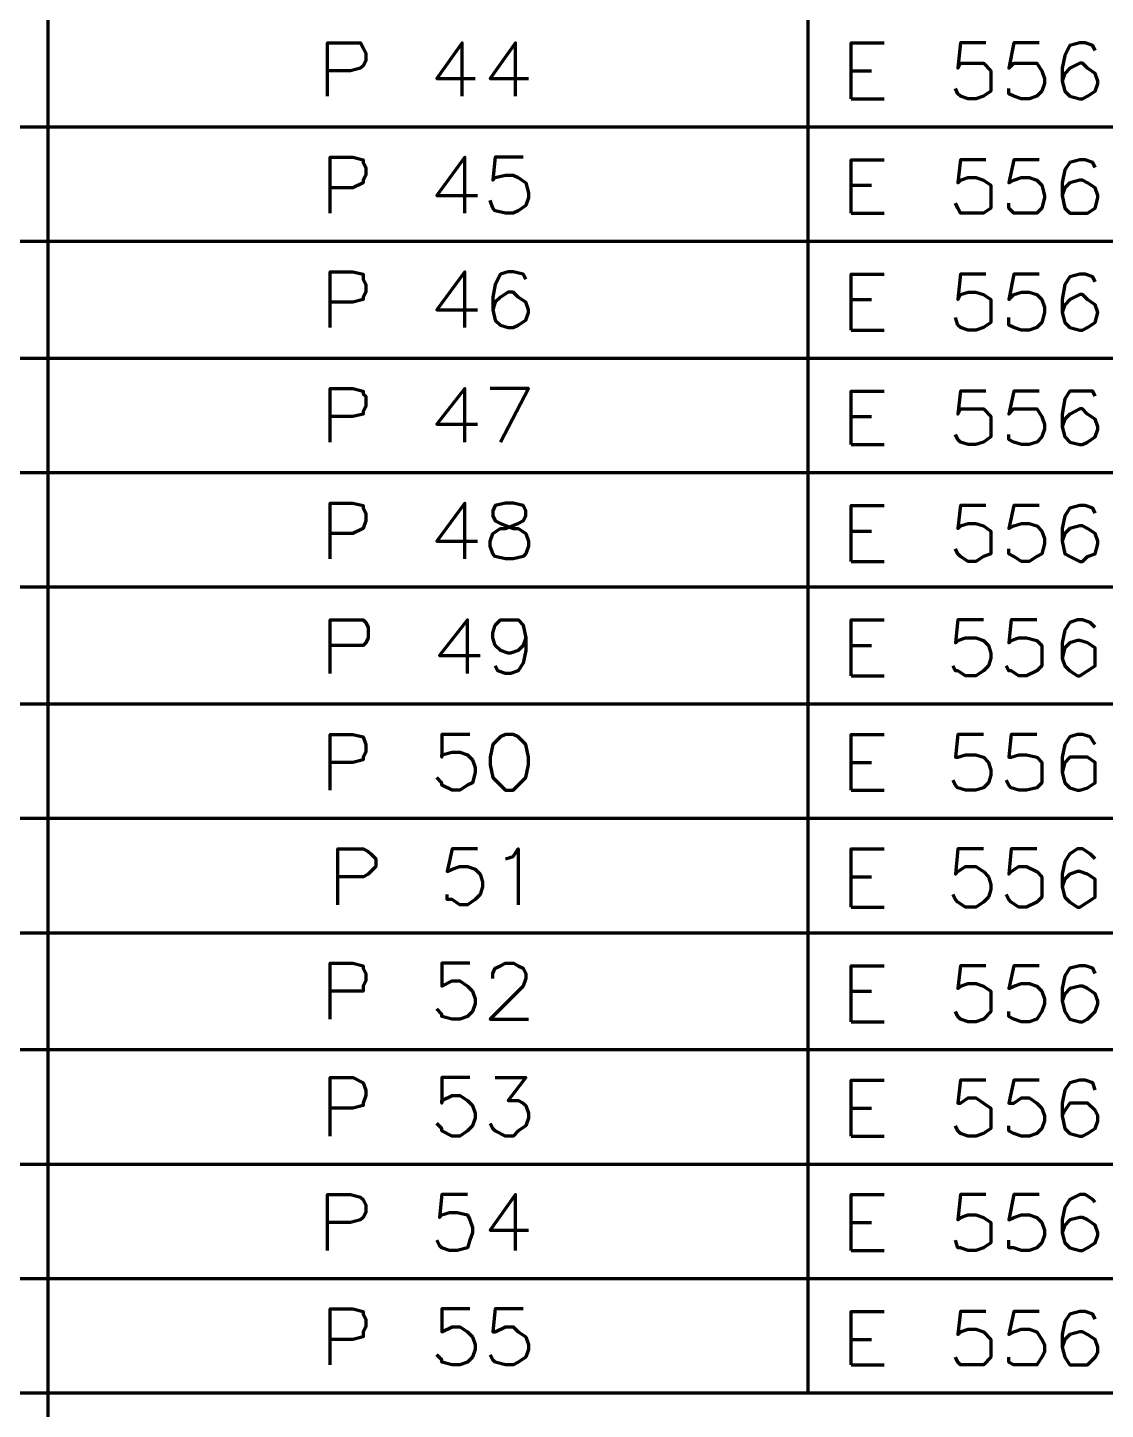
# Model space of a CAD drawing. Header units: inches. Extents: x 1 to 529, y -1 to 335.
# Drawn here: x 133.53 to 161.8, y 50.17 to 86.4 of the extents above; entities that cross this region are included whole.
import ezdxf

# ---------------------------------------------------------------- set-up
doc = ezdxf.new("R2010")
doc.units = ezdxf.units.IN
doc.layers.add('P', color=250, linetype='CONTINUOUS', lineweight=100)

msp = doc.modelspace()

# ---------------------------------------------------------------- linework, layer by layer
at = {"layer": 'P', "color": 0, "linetype": 'CONTINUOUS'}
for points in [[(134.067, 96.4), (134.067, 26.4)], [(154, 95.933), (154, 50.6)], [(141.4, 84.6), (141.4, 86), (142, 86), (142.267, 86), (142.333, 85.867), (142.4, 85.733), (142.4, 85.533), (142.333, 85.4), (142.267, 85.333), (142, 85.267), (141.4, 85.267)], [(144.933, 84.6), (144.933, 86), (144.267, 85.067), (145.267, 85.067)], [(146.333, 84.6), (146.333, 86), (145.667, 85.067), (146.667, 85.067)], [(155.133, 84.533), (155.133, 86), (156, 86)], [(158.667, 86), (158, 86), (157.933, 85.333), (158, 85.467), (158.2, 85.467), (158.4, 85.467), (158.6, 85.467), (158.8, 85.267), (158.8, 85.067), (158.8, 84.933), (158.8, 84.733), (158.6, 84.6), (158.4, 84.533), (158.2, 84.533), (158, 84.6), (157.933, 84.667), (157.867, 84.8)], [(160.067, 86), (159.4, 86), (159.267, 85.333), (159.4, 85.467), (159.6, 85.467), (159.8, 85.467), (160, 85.467), (160.133, 85.267), (160.2, 85.067), (160.2, 84.933), (160.133, 84.733), (160, 84.6), (159.8, 84.533), (159.6, 84.533), (159.4, 84.6), (159.267, 84.667), (159.267, 84.8)], [(161.533, 85.8), (161.467, 85.933), (161.267, 86), (161.133, 86), (160.867, 85.933), (160.733, 85.667), (160.667, 85.333), (160.667, 85), (160.733, 84.733), (160.867, 84.6), (161.133, 84.533), (161.2, 84.533), (161.333, 84.6), (161.533, 84.733), (161.6, 84.933), (161.6, 85), (161.533, 85.2), (161.333, 85.333), (161.2, 85.467), (161.133, 85.467), (160.867, 85.333), (160.733, 85.2), (160.667, 85)], [(155.133, 85.267), (155.667, 85.267)], [(155.133, 84.533), (156, 84.533)], [(79.8, 83.8), (134.067, 83.8)], [(134.067, 83.8), (188.4, 83.8)], [(141.467, 81.533), (141.467, 83), (142.067, 83), (142.333, 82.933), (142.333, 82.867), (142.4, 82.733), (142.4, 82.533), (142.333, 82.4), (142.333, 82.333), (142.067, 82.2), (141.467, 82.2)], [(145, 81.533), (145, 83), (144.267, 82), (145.333, 82)], [(146.533, 83), (145.8, 83), (145.733, 82.4), (145.8, 82.467), (146.067, 82.533), (146.267, 82.533), (146.4, 82.467), (146.6, 82.333), (146.667, 82.067), (146.667, 81.933), (146.6, 81.733), (146.4, 81.6), (146.267, 81.533), (146.067, 81.533), (145.8, 81.6), (145.733, 81.667), (145.667, 81.867)], [(155.133, 81.533), (155.133, 82.933), (156, 82.933)], [(158.667, 82.933), (158, 82.933), (157.933, 82.333), (158, 82.4), (158.2, 82.467), (158.4, 82.467), (158.6, 82.4), (158.8, 82.267), (158.8, 82), (158.8, 81.933), (158.8, 81.667), (158.6, 81.533), (158.4, 81.533), (158.2, 81.533), (158, 81.533), (157.933, 81.667), (157.867, 81.8)], [(160.067, 82.933), (159.4, 82.933), (159.267, 82.333), (159.4, 82.4), (159.6, 82.467), (159.8, 82.467), (160, 82.4), (160.133, 82.267), (160.2, 82), (160.2, 81.933), (160.133, 81.667), (160, 81.533), (159.8, 81.533), (159.6, 81.533), (159.4, 81.533), (159.267, 81.667), (159.267, 81.8)], [(161.533, 82.733), (161.467, 82.867), (161.267, 82.933), (161.133, 82.933), (160.867, 82.867), (160.733, 82.667), (160.667, 82.333), (160.667, 82), (160.733, 81.667), (160.867, 81.533), (161.133, 81.533), (161.2, 81.533), (161.333, 81.533), (161.533, 81.667), (161.6, 81.933), (161.6, 82), (161.533, 82.2), (161.333, 82.333), (161.2, 82.4), (161.133, 82.4), (160.867, 82.333), (160.733, 82.2), (160.667, 82)], [(155.133, 82.267), (155.667, 82.267)], [(155.133, 81.533), (156, 81.533)], [(79.8, 80.8), (134.067, 80.8)], [(134.067, 80.8), (188.4, 80.8)], [(141.467, 78.533), (141.467, 80), (142.067, 80), (142.333, 79.933), (142.333, 79.8), (142.4, 79.667), (142.4, 79.467), (142.333, 79.333), (142.333, 79.267), (142.067, 79.2), (141.467, 79.2)], [(145, 78.533), (145, 80), (144.267, 79), (145.333, 79)], [(146.6, 79.8), (146.533, 79.933), (146.267, 80), (146.133, 80), (145.933, 79.933), (145.8, 79.667), (145.733, 79.333), (145.733, 79), (145.8, 78.733), (145.933, 78.6), (146.133, 78.533), (146.267, 78.533), (146.4, 78.6), (146.6, 78.733), (146.667, 78.933), (146.667, 79), (146.6, 79.2), (146.4, 79.333), (146.267, 79.467), (146.133, 79.467), (145.933, 79.333), (145.8, 79.2), (145.733, 79)], [(155.133, 78.467), (155.133, 79.933), (156, 79.933)], [(158.667, 79.933), (158, 79.933), (157.933, 79.267), (158, 79.4), (158.2, 79.467), (158.4, 79.467), (158.6, 79.4), (158.8, 79.267), (158.8, 79.067), (158.8, 78.933), (158.8, 78.667), (158.6, 78.533), (158.4, 78.467), (158.2, 78.467), (158, 78.533), (157.933, 78.6), (157.867, 78.8)], [(160.067, 79.933), (159.4, 79.933), (159.267, 79.267), (159.4, 79.4), (159.6, 79.467), (159.8, 79.467), (160, 79.4), (160.133, 79.267), (160.2, 79.067), (160.2, 78.933), (160.133, 78.667), (160, 78.533), (159.8, 78.467), (159.6, 78.467), (159.4, 78.533), (159.267, 78.6), (159.267, 78.8)], [(161.533, 79.733), (161.467, 79.867), (161.267, 79.933), (161.133, 79.933), (160.867, 79.867), (160.733, 79.667), (160.667, 79.267), (160.667, 78.933), (160.733, 78.667), (160.867, 78.533), (161.133, 78.467), (161.2, 78.467), (161.333, 78.533), (161.533, 78.667), (161.6, 78.933), (161.6, 78.933), (161.533, 79.133), (161.333, 79.267), (161.2, 79.4), (161.133, 79.4), (160.867, 79.267), (160.733, 79.133), (160.667, 78.933)], [(155.133, 79.267), (155.667, 79.267)], [(155.133, 78.467), (156, 78.467)], [(79.8, 77.733), (134.067, 77.733)], [(134.067, 77.733), (188.4, 77.733)], [(141.467, 75.533), (141.467, 76.933), (142.067, 76.933), (142.333, 76.867), (142.333, 76.8), (142.4, 76.733), (142.4, 76.467), (142.333, 76.333), (142.333, 76.267), (142.067, 76.2), (141.467, 76.2)], [(145, 75.533), (145, 76.933), (144.267, 76), (145.333, 76)], [(145.933, 75.533), (146.667, 76.933), (145.667, 76.933)], [(155.133, 75.467), (155.133, 76.867), (156, 76.867)], [(158.667, 76.867), (158, 76.867), (157.933, 76.267), (158, 76.4), (158.2, 76.4), (158.4, 76.4), (158.6, 76.4), (158.8, 76.2), (158.8, 76), (158.8, 75.867), (158.8, 75.667), (158.6, 75.533), (158.4, 75.467), (158.2, 75.467), (158, 75.533), (157.933, 75.6), (157.867, 75.733)], [(160.067, 76.867), (159.4, 76.867), (159.267, 76.267), (159.4, 76.4), (159.6, 76.4), (159.8, 76.4), (160, 76.4), (160.133, 76.2), (160.2, 76), (160.2, 75.867), (160.133, 75.667), (160, 75.533), (159.8, 75.467), (159.6, 75.467), (159.4, 75.533), (159.267, 75.6), (159.267, 75.733)], [(161.533, 76.733), (161.467, 76.867), (161.267, 76.867), (161.133, 76.867), (160.867, 76.867), (160.733, 76.667), (160.667, 76.267), (160.667, 75.933), (160.733, 75.667), (160.867, 75.533), (161.133, 75.467), (161.2, 75.467), (161.333, 75.533), (161.533, 75.667), (161.6, 75.867), (161.6, 75.933), (161.533, 76.133), (161.333, 76.267), (161.2, 76.4), (161.133, 76.4), (160.867, 76.267), (160.733, 76.133), (160.667, 75.933)], [(155.133, 76.2), (155.667, 76.2)], [(155.133, 75.467), (156, 75.467)], [(79.8, 74.733), (134.067, 74.733)], [(134.067, 74.733), (188.4, 74.733)], [(141.467, 72.467), (141.467, 73.933), (142.067, 73.933), (142.333, 73.867), (142.333, 73.8), (142.4, 73.667), (142.4, 73.467), (142.333, 73.267), (142.333, 73.267), (142.067, 73.133), (141.467, 73.133)], [(145, 72.467), (145, 73.933), (144.267, 72.933), (145.333, 72.933)], [(146.067, 73.933), (145.8, 73.867), (145.733, 73.733), (145.733, 73.6), (145.8, 73.467), (145.933, 73.4), (146.267, 73.267), (146.4, 73.267), (146.6, 73.133), (146.667, 72.933), (146.667, 72.8), (146.6, 72.6), (146.533, 72.533), (146.267, 72.467), (146.067, 72.467), (145.8, 72.533), (145.733, 72.6), (145.667, 72.8), (145.667, 72.933), (145.733, 73.133), (145.933, 73.267), (146.067, 73.267), (146.4, 73.4), (146.533, 73.467), (146.6, 73.6), (146.6, 73.733), (146.533, 73.867), (146.267, 73.933), (146.067, 73.933)], [(155.133, 72.4), (155.133, 73.867), (156, 73.867)], [(158.667, 73.867), (158, 73.867), (157.933, 73.267), (158, 73.333), (158.2, 73.4), (158.4, 73.4), (158.6, 73.333), (158.8, 73.2), (158.8, 73), (158.8, 72.867), (158.8, 72.6), (158.6, 72.533), (158.4, 72.4), (158.2, 72.4), (158, 72.533), (157.933, 72.6), (157.867, 72.733)], [(160.067, 73.867), (159.4, 73.867), (159.267, 73.267), (159.4, 73.333), (159.6, 73.4), (159.8, 73.4), (160, 73.333), (160.133, 73.2), (160.2, 73), (160.2, 72.867), (160.133, 72.6), (160, 72.533), (159.8, 72.4), (159.6, 72.4), (159.4, 72.533), (159.267, 72.6), (159.267, 72.733)], [(161.533, 73.667), (161.467, 73.8), (161.267, 73.867), (161.133, 73.867), (160.867, 73.8), (160.733, 73.6), (160.667, 73.267), (160.667, 72.933), (160.733, 72.6), (160.867, 72.533), (161.133, 72.4), (161.2, 72.4), (161.333, 72.533), (161.533, 72.6), (161.6, 72.867), (161.6, 72.933), (161.533, 73.133), (161.333, 73.267), (161.2, 73.333), (161.133, 73.333), (160.867, 73.267), (160.733, 73.133), (160.667, 72.933)], [(155.133, 73.2), (155.667, 73.2)], [(155.133, 72.4), (156, 72.4)], [(79.8, 71.733), (134.067, 71.733)], [(134.067, 71.733), (188.4, 71.733)], [(141.467, 69.467), (141.467, 70.867), (142.133, 70.867), (142.333, 70.867), (142.4, 70.8), (142.467, 70.667), (142.467, 70.4), (142.4, 70.267), (142.333, 70.2), (142.133, 70.2), (141.467, 70.2)], [(145.067, 69.467), (145.067, 70.867), (144.333, 69.933), (145.4, 69.933)], [(146.6, 70.4), (146.533, 70.2), (146.4, 70.067), (146.2, 70), (146.133, 70), (145.933, 70.067), (145.8, 70.2), (145.733, 70.4), (145.733, 70.533), (145.8, 70.733), (145.933, 70.867), (146.133, 70.867), (146.2, 70.867), (146.4, 70.867), (146.533, 70.733), (146.6, 70.4), (146.6, 70.067), (146.533, 69.733), (146.4, 69.533), (146.2, 69.467), (146.067, 69.467), (145.867, 69.533), (145.8, 69.667)], [(155.133, 69.4), (155.133, 70.867), (156, 70.867)], [(158.6, 70.867), (157.933, 70.867), (157.867, 70.267), (157.933, 70.333), (158.133, 70.4), (158.4, 70.4), (158.6, 70.333), (158.733, 70.2), (158.8, 70), (158.8, 69.867), (158.733, 69.667), (158.6, 69.533), (158.4, 69.4), (158.133, 69.4), (157.933, 69.533), (157.867, 69.533), (157.8, 69.667)], [(160, 70.867), (159.333, 70.867), (159.267, 70.267), (159.333, 70.333), (159.533, 70.4), (159.733, 70.4), (160, 70.333), (160.133, 70.2), (160.133, 70), (160.133, 69.867), (160.133, 69.667), (160, 69.533), (159.733, 69.4), (159.533, 69.4), (159.333, 69.533), (159.267, 69.533), (159.2, 69.667)], [(161.533, 70.667), (161.4, 70.8), (161.2, 70.867), (161.067, 70.867), (160.867, 70.8), (160.733, 70.6), (160.667, 70.267), (160.667, 69.867), (160.733, 69.667), (160.867, 69.533), (161.067, 69.4), (161.133, 69.4), (161.333, 69.533), (161.533, 69.667), (161.533, 69.867), (161.533, 69.867), (161.533, 70.133), (161.333, 70.267), (161.133, 70.333), (161.067, 70.333), (160.867, 70.267), (160.733, 70.133), (160.667, 69.867)], [(155.133, 70.2), (155.667, 70.2)], [(155.133, 69.4), (156, 69.4)], [(79.8, 68.667), (134.067, 68.667)], [(134.067, 68.667), (188.4, 68.667)], [(141.467, 66.4), (141.467, 67.867), (142.067, 67.867), (142.333, 67.8), (142.333, 67.8), (142.4, 67.6), (142.4, 67.4), (142.333, 67.267), (142.333, 67.2), (142.067, 67.133), (141.467, 67.133)], [(145.133, 67.867), (144.4, 67.867), (144.4, 67.267), (144.4, 67.333), (144.667, 67.4), (144.867, 67.4), (145.067, 67.333), (145.2, 67.2), (145.267, 67), (145.267, 66.867), (145.2, 66.6), (145.067, 66.533), (144.867, 66.4), (144.667, 66.4), (144.4, 66.533), (144.4, 66.6), (144.267, 66.733)], [(146.067, 67.867), (145.933, 67.8), (145.733, 67.6), (145.667, 67.267), (145.667, 67.067), (145.733, 66.733), (145.933, 66.533), (146.067, 66.4), (146.267, 66.4), (146.4, 66.533), (146.6, 66.733), (146.667, 67.067), (146.667, 67.267), (146.6, 67.6), (146.4, 67.8), (146.267, 67.867), (146.067, 67.867)], [(155.133, 66.4), (155.133, 67.867), (156, 67.867)], [(158.6, 67.867), (157.933, 67.867), (157.867, 67.267), (157.933, 67.267), (158.133, 67.333), (158.4, 67.333), (158.6, 67.267), (158.733, 67.133), (158.8, 66.933), (158.8, 66.8), (158.733, 66.6), (158.6, 66.467), (158.4, 66.4), (158.133, 66.4), (157.933, 66.467), (157.867, 66.533), (157.8, 66.667)], [(160, 67.867), (159.333, 67.867), (159.267, 67.267), (159.333, 67.267), (159.533, 67.333), (159.733, 67.333), (160, 67.267), (160.133, 67.133), (160.133, 66.933), (160.133, 66.8), (160.133, 66.6), (160, 66.467), (159.733, 66.4), (159.533, 66.4), (159.333, 66.467), (159.267, 66.533), (159.2, 66.667)], [(161.533, 67.6), (161.4, 67.8), (161.2, 67.867), (161.067, 67.867), (160.867, 67.8), (160.733, 67.6), (160.667, 67.267), (160.667, 66.867), (160.733, 66.6), (160.867, 66.467), (161.067, 66.4), (161.133, 66.4), (161.333, 66.467), (161.533, 66.6), (161.533, 66.8), (161.533, 66.867), (161.533, 67.133), (161.333, 67.267), (161.133, 67.267), (161.067, 67.267), (160.867, 67.267), (160.733, 67.133), (160.667, 66.867)], [(155.133, 67.133), (155.667, 67.133)], [(155.133, 66.4), (156, 66.4)], [(79.8, 65.667), (134.067, 65.667)], [(134.067, 65.667), (188.4, 65.667)], [(141.667, 63.4), (141.667, 64.867), (142.333, 64.867), (142.467, 64.8), (142.533, 64.733), (142.667, 64.6), (142.667, 64.4), (142.533, 64.267), (142.467, 64.2), (142.333, 64.133), (141.667, 64.133)], [(145.333, 64.867), (144.667, 64.867), (144.533, 64.267), (144.667, 64.333), (144.867, 64.4), (145.067, 64.4), (145.267, 64.333), (145.4, 64.2), (145.467, 64), (145.467, 63.867), (145.4, 63.667), (145.267, 63.533), (145.067, 63.4), (144.867, 63.4), (144.667, 63.533), (144.533, 63.533), (144.533, 63.667)], [(146.067, 64.6), (146.267, 64.667), (146.4, 64.867), (146.4, 63.4)], [(155.133, 63.333), (155.133, 64.867), (156, 64.867)], [(158.6, 64.867), (157.933, 64.867), (157.867, 64.2), (157.933, 64.267), (158.133, 64.4), (158.4, 64.4), (158.6, 64.267), (158.733, 64.133), (158.8, 63.933), (158.8, 63.8), (158.733, 63.6), (158.6, 63.467), (158.4, 63.333), (158.133, 63.333), (157.933, 63.467), (157.867, 63.533), (157.8, 63.667)], [(160, 64.867), (159.333, 64.867), (159.267, 64.2), (159.333, 64.267), (159.533, 64.4), (159.733, 64.4), (160, 64.267), (160.133, 64.133), (160.133, 63.933), (160.133, 63.8), (160.133, 63.6), (160, 63.467), (159.733, 63.333), (159.533, 63.333), (159.333, 63.467), (159.267, 63.533), (159.2, 63.667)], [(161.533, 64.6), (161.4, 64.733), (161.2, 64.867), (161.067, 64.867), (160.867, 64.733), (160.733, 64.533), (160.667, 64.2), (160.667, 63.867), (160.733, 63.6), (160.867, 63.467), (161.067, 63.333), (161.133, 63.333), (161.333, 63.467), (161.533, 63.6), (161.533, 63.8), (161.533, 63.867), (161.533, 64.067), (161.333, 64.2), (161.133, 64.267), (161.067, 64.267), (160.867, 64.2), (160.733, 64.067), (160.667, 63.867)], [(155.133, 64.133), (155.667, 64.133)], [(155.133, 63.333), (156, 63.333)], [(79.8, 62.667), (134.067, 62.667)], [(134.067, 62.667), (188.4, 62.667)], [(141.467, 60.4), (141.467, 61.867), (142.067, 61.867), (142.333, 61.8), (142.333, 61.733), (142.4, 61.6), (142.4, 61.4), (142.333, 61.267), (142.333, 61.133), (142.067, 61.133), (141.467, 61.133)], [(145.133, 61.867), (144.4, 61.867), (144.4, 61.267), (144.4, 61.267), (144.667, 61.4), (144.867, 61.4), (145.067, 61.267), (145.2, 61.133), (145.267, 60.933), (145.267, 60.8), (145.2, 60.6), (145.067, 60.467), (144.867, 60.4), (144.667, 60.4), (144.4, 60.467), (144.4, 60.533), (144.267, 60.667)], [(145.733, 61.467), (145.733, 61.6), (145.8, 61.733), (145.933, 61.8), (146.067, 61.867), (146.267, 61.867), (146.4, 61.8), (146.533, 61.733), (146.6, 61.6), (146.6, 61.467), (146.533, 61.267), (146.4, 61.133), (145.667, 60.4), (146.667, 60.4)], [(155.133, 60.333), (155.133, 61.8), (156, 61.8)], [(158.667, 61.8), (158, 61.8), (157.933, 61.2), (158, 61.267), (158.2, 61.333), (158.4, 61.333), (158.6, 61.267), (158.8, 61.133), (158.8, 60.933), (158.8, 60.8), (158.8, 60.6), (158.6, 60.4), (158.4, 60.333), (158.2, 60.333), (158, 60.4), (157.933, 60.467), (157.867, 60.6)], [(160.067, 61.8), (159.4, 61.8), (159.267, 61.2), (159.4, 61.267), (159.6, 61.333), (159.8, 61.333), (160, 61.267), (160.133, 61.133), (160.2, 60.933), (160.2, 60.8), (160.133, 60.6), (160, 60.4), (159.8, 60.333), (159.6, 60.333), (159.4, 60.4), (159.267, 60.467), (159.267, 60.6)], [(161.533, 61.6), (161.467, 61.733), (161.267, 61.8), (161.133, 61.8), (160.867, 61.733), (160.733, 61.533), (160.667, 61.2), (160.667, 60.867), (160.733, 60.6), (160.867, 60.4), (161.133, 60.333), (161.2, 60.333), (161.333, 60.4), (161.533, 60.6), (161.6, 60.8), (161.6, 60.867), (161.533, 61.067), (161.333, 61.2), (161.2, 61.267), (161.133, 61.267), (160.867, 61.2), (160.733, 61.067), (160.667, 60.867)], [(155.133, 61.133), (155.667, 61.133)], [(155.133, 60.333), (156, 60.333)], [(79.8, 59.6), (134.067, 59.6)], [(134.067, 59.6), (188.4, 59.6)], [(141.467, 57.333), (141.467, 58.867), (142.067, 58.867), (142.333, 58.733), (142.333, 58.733), (142.4, 58.533), (142.4, 58.4), (142.333, 58.2), (142.333, 58.133), (142.067, 58.067), (141.467, 58.067)], [(145.133, 58.867), (144.4, 58.867), (144.4, 58.2), (144.4, 58.267), (144.667, 58.4), (144.867, 58.4), (145.067, 58.267), (145.2, 58.133), (145.267, 57.933), (145.267, 57.8), (145.2, 57.6), (145.067, 57.467), (144.867, 57.333), (144.667, 57.333), (144.4, 57.467), (144.4, 57.533), (144.267, 57.667)], [(145.8, 58.867), (146.6, 58.867), (146.133, 58.267), (146.4, 58.267), (146.533, 58.2), (146.6, 58.133), (146.667, 57.933), (146.667, 57.8), (146.6, 57.6), (146.4, 57.467), (146.267, 57.333), (146.067, 57.333), (145.8, 57.467), (145.733, 57.533), (145.667, 57.667)], [(155.133, 57.333), (155.133, 58.8), (156, 58.8)], [(158.667, 58.8), (158, 58.8), (157.933, 58.2), (158, 58.2), (158.2, 58.333), (158.4, 58.333), (158.6, 58.2), (158.8, 58.067), (158.8, 57.867), (158.8, 57.733), (158.8, 57.533), (158.6, 57.4), (158.4, 57.333), (158.2, 57.333), (158, 57.4), (157.933, 57.467), (157.867, 57.6)], [(160.067, 58.8), (159.4, 58.8), (159.267, 58.2), (159.4, 58.2), (159.6, 58.333), (159.8, 58.333), (160, 58.2), (160.133, 58.067), (160.2, 57.867), (160.2, 57.733), (160.133, 57.533), (160, 57.4), (159.8, 57.333), (159.6, 57.333), (159.4, 57.4), (159.267, 57.467), (159.267, 57.6)], [(161.533, 58.533), (161.467, 58.733), (161.267, 58.8), (161.133, 58.8), (160.867, 58.733), (160.733, 58.533), (160.667, 58.2), (160.667, 57.867), (160.733, 57.533), (160.867, 57.4), (161.133, 57.333), (161.2, 57.333), (161.333, 57.4), (161.533, 57.533), (161.6, 57.733), (161.6, 57.867), (161.533, 58), (161.333, 58.2), (161.2, 58.2), (161.133, 58.2), (160.867, 58.2), (160.733, 58), (160.667, 57.867)], [(155.133, 58.067), (155.667, 58.067)], [(155.133, 57.333), (156, 57.333)], [(79.8, 56.6), (134.067, 56.6)], [(134.067, 56.6), (188.4, 56.6)], [(141.4, 54.333), (141.4, 55.8), (142, 55.8), (142.267, 55.733), (142.333, 55.667), (142.4, 55.533), (142.4, 55.333), (142.333, 55.2), (142.267, 55.133), (142, 55.067), (141.4, 55.067)], [(145.067, 55.8), (144.4, 55.8), (144.333, 55.2), (144.4, 55.267), (144.6, 55.333), (144.8, 55.333), (145.067, 55.267), (145.133, 55.133), (145.2, 54.933), (145.2, 54.8), (145.133, 54.6), (145.067, 54.4), (144.8, 54.333), (144.6, 54.333), (144.4, 54.4), (144.333, 54.467), (144.267, 54.6)], [(146.333, 54.333), (146.333, 55.8), (145.667, 54.867), (146.667, 54.867)], [(155.133, 54.333), (155.133, 55.8), (156, 55.8)], [(158.667, 55.8), (158, 55.8), (157.933, 55.133), (158, 55.2), (158.2, 55.267), (158.4, 55.267), (158.6, 55.2), (158.8, 55.067), (158.8, 54.867), (158.8, 54.733), (158.8, 54.533), (158.6, 54.4), (158.4, 54.333), (158.2, 54.333), (158, 54.4), (157.933, 54.4), (157.867, 54.6)], [(160.067, 55.8), (159.4, 55.8), (159.267, 55.133), (159.4, 55.2), (159.6, 55.267), (159.8, 55.267), (160, 55.2), (160.133, 55.067), (160.2, 54.867), (160.2, 54.733), (160.133, 54.533), (160, 54.4), (159.8, 54.333), (159.6, 54.333), (159.4, 54.4), (159.267, 54.4), (159.267, 54.6)], [(161.533, 55.6), (161.467, 55.667), (161.267, 55.8), (161.133, 55.8), (160.867, 55.667), (160.733, 55.467), (160.667, 55.133), (160.667, 54.8), (160.733, 54.533), (160.867, 54.4), (161.133, 54.333), (161.2, 54.333), (161.333, 54.4), (161.533, 54.533), (161.6, 54.733), (161.6, 54.8), (161.533, 55), (161.333, 55.133), (161.2, 55.2), (161.133, 55.2), (160.867, 55.133), (160.733, 55), (160.667, 54.8)], [(155.133, 55.067), (155.667, 55.067)], [(155.133, 54.333), (156, 54.333)], [(79.8, 53.6), (134.067, 53.6)], [(134.067, 53.6), (188.4, 53.6)], [(141.467, 51.333), (141.467, 52.8), (142.067, 52.8), (142.333, 52.733), (142.333, 52.667), (142.4, 52.533), (142.4, 52.333), (142.333, 52.2), (142.333, 52.067), (142.067, 52), (141.467, 52)], [(145.133, 52.8), (144.4, 52.8), (144.4, 52.2), (144.4, 52.2), (144.667, 52.333), (144.867, 52.333), (145.067, 52.2), (145.2, 52.067), (145.267, 51.867), (145.267, 51.733), (145.2, 51.533), (145.067, 51.4), (144.867, 51.333), (144.667, 51.333), (144.4, 51.4), (144.4, 51.467), (144.267, 51.6)], [(146.533, 52.8), (145.8, 52.8), (145.733, 52.2), (145.8, 52.2), (146.067, 52.333), (146.267, 52.333), (146.4, 52.2), (146.6, 52.067), (146.667, 51.867), (146.667, 51.733), (146.6, 51.533), (146.4, 51.4), (146.267, 51.333), (146.067, 51.333), (145.8, 51.4), (145.733, 51.467), (145.667, 51.6)], [(155.133, 51.333), (155.133, 52.733), (156, 52.733)], [(158.667, 52.733), (158, 52.733), (157.933, 52.133), (158, 52.2), (158.2, 52.267), (158.4, 52.267), (158.6, 52.2), (158.8, 52), (158.8, 51.867), (158.8, 51.667), (158.8, 51.533), (158.6, 51.333), (158.4, 51.333), (158.2, 51.333), (158, 51.333), (157.933, 51.4), (157.867, 51.533)], [(160.067, 52.733), (159.4, 52.733), (159.267, 52.133), (159.4, 52.2), (159.6, 52.267), (159.8, 52.267), (160, 52.2), (160.133, 52), (160.2, 51.867), (160.2, 51.667), (160.133, 51.533), (160, 51.333), (159.8, 51.333), (159.6, 51.333), (159.4, 51.333), (159.267, 51.4), (159.267, 51.533)], [(161.533, 52.533), (161.467, 52.667), (161.267, 52.733), (161.133, 52.733), (160.867, 52.667), (160.733, 52.467), (160.667, 52.133), (160.667, 51.8), (160.733, 51.533), (160.867, 51.333), (161.133, 51.333), (161.2, 51.333), (161.333, 51.333), (161.533, 51.533), (161.6, 51.667), (161.6, 51.8), (161.533, 52), (161.333, 52.133), (161.2, 52.2), (161.133, 52.2), (160.867, 52.133), (160.733, 52), (160.667, 51.8)], [(155.133, 52), (155.667, 52)], [(155.133, 51.333), (156, 51.333)], [(79.8, 50.6), (134.067, 50.6)], [(134.067, 50.6), (188.4, 50.6)]]:
    msp.add_lwpolyline(points, dxfattribs=at)

doc.saveas('drawing.dxf')
